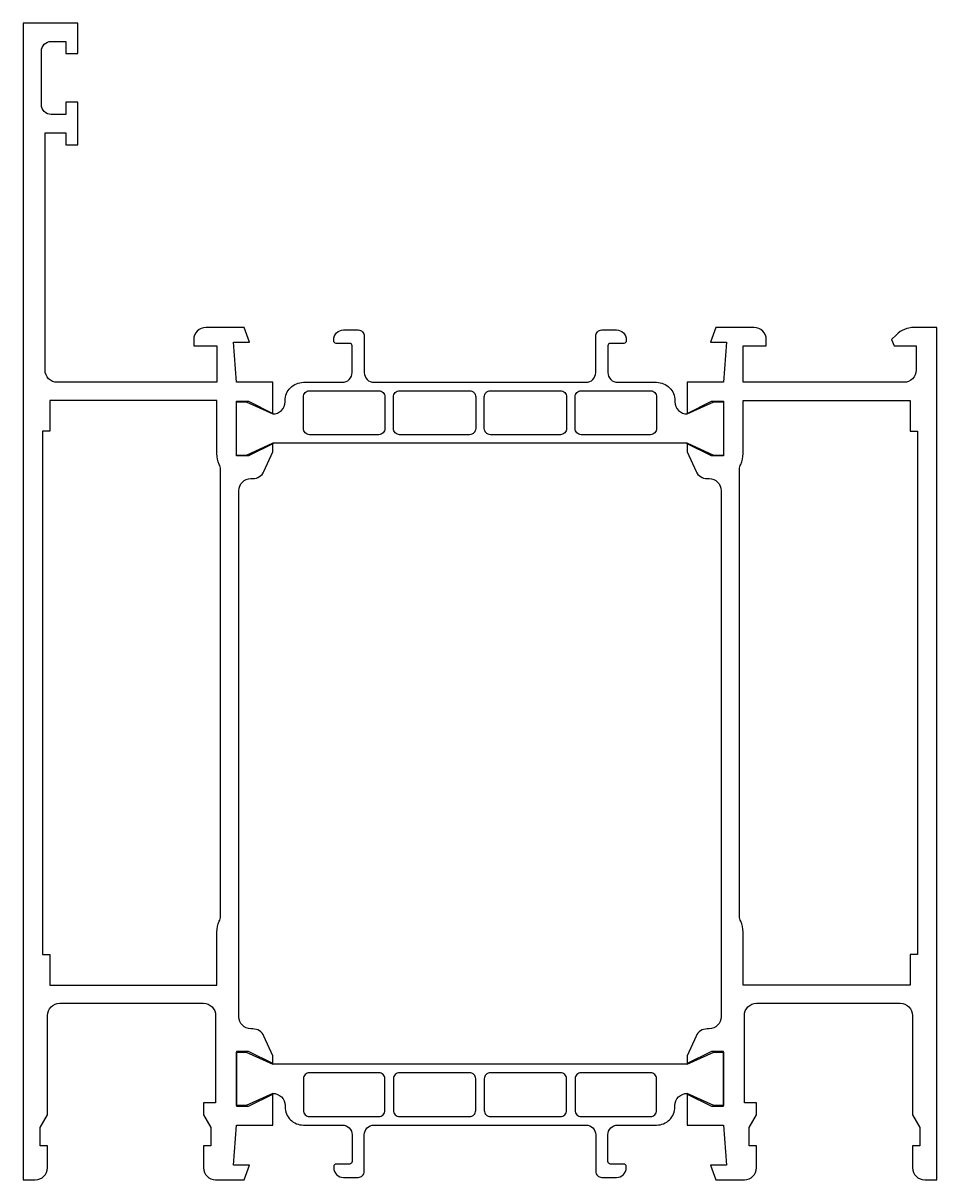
# Model space of a CAD drawing. Header units: millimetres. Extents: x 0 to 75, y 0 to 95.
import ezdxf

# ---------------------------------------------------------------- set-up
doc = ezdxf.new("R2010")
doc.units = ezdxf.units.MM

msp = doc.modelspace()

# ---------------------------------------------------------------- linework, layer by layer
at = {"ltscale": 0.5}
for points in [[(20.5, 59.8), (20.5, 60.5), (18.3, 59.5), (17.5, 59.5), (17.5, 63.9), (18.3, 63.9), (20.5, 62.9), (20.5, 65.5), (17.5, 65.5), (17.279, 68.8), (18.586, 68.8), (18.149, 70), (15, 70, 0.414214), (14, 69), (14, 68.5), (15.9, 68.5), (15.9, 65.5), (2.8, 65.5, -0.414214), (1.8, 66.5), (1.8, 86), (3.5, 86), (3.5, 85), (4.5, 85), (4.5, 88.5), (3.5, 88.5), (3.5, 87.5), (2.3, 87.5, -0.414214), (1.5, 88.3), (1.5, 92.7, -0.414214), (2.3, 93.5), (3.5, 93.5), (3.5, 92.5), (4.5, 92.5), (4.5, 95), (0, 95), (0, 0), (1, 0, 0.414214), (2, 1), (2, 2.8), (1.4, 2.8), (1.4, 4.3), (2, 5.339), (2, 13.5, -0.414214), (3, 14.5), (14.8, 14.5, -0.414214), (15.8, 13.5), (15.8, 6.339), (14.8, 6.339), (14.8, 5.339), (15.4, 4.3), (15.4, 2.8), (14.8, 2.8), (14.8, 1, 0.414214), (15.8, 0), (18.149, 0), (18.586, 1.2), (17.279, 1.2), (17.5, 4.5), (20.5, 4.5), (20.5, 7.1), (18.3, 6.1), (17.5, 6.1), (17.5, 10.5), (18.3, 10.5), (20.5, 9.5), (20.5, 10.2), (19.766, 11.814, 0.294108), (18.856, 12.4), (18.7, 12.4, -0.414214), (17.7, 13.4), (17.7, 56.6, -0.414214), (18.7, 57.6), (18.856, 57.6, 0.294108), (19.766, 58.186), (20.5, 59.8)], [(54.5, 59.8), (55.234, 58.186, 0.294108), (56.144, 57.6), (56.3, 57.6, -0.414214), (57.3, 56.6), (57.3, 13.4, -0.414214), (56.3, 12.4), (56.144, 12.4, 0.294108), (55.234, 11.814), (54.5, 10.2), (54.5, 9.5), (56.7, 10.5), (57.5, 10.5), (57.5, 6.1), (56.7, 6.1), (54.5, 7.1), (54.5, 4.5), (57.5, 4.5), (57.721, 1.2), (56.414, 1.2), (56.851, 0), (59.2, 0, 0.414214), (60.2, 1), (60.2, 2.8), (59.6, 2.8), (59.6, 4.3), (60.2, 5.339), (60.2, 6.339), (59.2, 6.339), (59.2, 13.5, -0.414214), (60.2, 14.5), (72, 14.5, -0.414214), (73, 13.5), (73, 5.339), (73.6, 4.3), (73.6, 2.8), (73, 2.8), (73, 1, 0.414214), (74, 0), (75, 0), (75, 70), (73.104, 70, 0.198912), (71.69, 69.414), (71.288, 69.012), (71.5, 68.5), (73.3, 68.5), (73.3, 66.5, -0.414214), (72.3, 65.5), (59.1, 65.5), (59.1, 68.5), (61, 68.5), (61, 69, 0.414214), (60, 70), (56.851, 70), (56.414, 68.8), (57.721, 68.8), (57.5, 65.5), (54.5, 65.5), (54.5, 62.9), (56.7, 63.9), (57.5, 63.9), (57.5, 59.5), (56.7, 59.5), (54.5, 60.5), (54.5, 59.8)], [(2.2, 16), (15.9, 16), (15.9, 20.35, -0.112281), (16.102, 21.237, 0.112281), (16.2, 21.669), (16.2, 58.331, 0.112281), (16.102, 58.763, -0.112281), (15.9, 59.65), (15.9, 64), (2.2, 64), (2.2, 61.5), (1.6, 61.5), (1.6, 18.5), (2.2, 18.5), (2.2, 16)], [(58.898, 58.763, 0.112281), (59.1, 59.65), (59.1, 64), (72.8, 64), (72.8, 61.5), (73.4, 61.5), (73.4, 18.5), (72.8, 18.5), (72.8, 16), (59.1, 16), (59.1, 20.35, 0.112281), (58.898, 21.237, -0.112281), (58.8, 21.669), (58.8, 58.331, -0.112281), (58.898, 58.763)]]:
    msp.add_lwpolyline(points, format="xyb", close=True, dxfattribs=at)
for points in [[(54.5, 62.9), (54.5, 62.95), (56.5, 63.95), (57.5, 63.95), (57.5, 59.45), (56.5, 59.45), (54.5, 60.45), (54.5, 60.5), (20.5, 60.5), (20.5, 60.45), (18.5, 59.45), (17.5, 59.45), (17.5, 63.95), (18.5, 63.95), (20.5, 62.95), (20.5, 62.9, 0.414214), (21.5, 63.9), (21.5, 64, -0.414214), (23, 65.5), (26.2, 65.5, 0.414214), (27, 66.3), (27, 68.5, 0.414214), (26.8, 68.7), (25.7, 68.7, -0.414214), (25.5, 68.9), (25.5, 69, -0.414214), (26.3, 69.8), (27.5, 69.8, -0.414214), (28, 69.3), (28, 66.3, 0.414214), (28.8, 65.5), (46.2, 65.5, 0.414214), (47, 66.3), (47, 69.3, -0.414214), (47.5, 69.8), (48.7, 69.8, -0.414214), (49.5, 69), (49.5, 68.9, -0.414214), (49.3, 68.7), (48.2, 68.7, 0.414214), (48, 68.5), (48, 66.3, 0.414214), (48.8, 65.5), (52, 65.5, -0.414214), (53.5, 64), (53.5, 63.9, 0.414214), (54.5, 62.9)], [(23, 61.7), (23, 64.3, -0.414214), (23.5, 64.8), (29.2, 64.8, -0.414214), (29.7, 64.3), (29.7, 61.7, -0.414214), (29.2, 61.2), (23.5, 61.2, -0.414214), (23, 61.7)], [(30.4, 61.7), (30.4, 64.3, -0.414214), (30.9, 64.8), (36.65, 64.8, -0.414214), (37.15, 64.3), (37.15, 61.7, -0.414214), (36.65, 61.2), (30.9, 61.2, -0.414214), (30.4, 61.7)], [(44.6, 61.7, -0.414214), (44.1, 61.2), (38.35, 61.2, -0.414214), (37.85, 61.7), (37.85, 64.3, -0.414214), (38.35, 64.8), (44.1, 64.8, -0.414214), (44.6, 64.3), (44.6, 61.7)], [(45.3, 61.7), (45.3, 64.3, -0.414214), (45.8, 64.8), (51.5, 64.8, -0.414214), (52, 64.3), (52, 61.7, -0.414214), (51.5, 61.2), (45.8, 61.2, -0.414214), (45.3, 61.7)], [(54.5, 7.1), (54.5, 7.05), (56.5, 6.05), (57.5, 6.05), (57.5, 10.55), (56.5, 10.55), (54.5, 9.55), (54.5, 9.5), (20.5, 9.5), (20.5, 9.55), (18.5, 10.55), (17.5, 10.55), (17.5, 6.05), (18.5, 6.05), (20.5, 7.05), (20.5, 7.1, -0.414214), (21.5, 6.1), (21.5, 6, 0.414214), (23, 4.5), (26.2, 4.5, -0.414214), (27, 3.7), (27, 1.5, -0.414214), (26.8, 1.3), (25.7, 1.3, 0.414214), (25.5, 1.1), (25.5, 1, 0.414214), (26.3, 0.2), (27.5, 0.2, 0.414214), (28, 0.7), (28, 3.7, -0.414214), (28.8, 4.5), (46.2, 4.5, -0.414214), (47, 3.7), (47, 0.7, 0.414214), (47.5, 0.2), (48.7, 0.2, 0.414214), (49.5, 1), (49.5, 1.1, 0.414214), (49.3, 1.3), (48.2, 1.3, -0.414214), (48, 1.5), (48, 3.7, -0.414214), (48.8, 4.5), (52, 4.5, 0.414214), (53.5, 6), (53.5, 6.1, -0.414214), (54.5, 7.1)], [(23, 8.3), (23, 5.7, 0.414214), (23.5, 5.2), (29.2, 5.2, 0.414214), (29.7, 5.7), (29.7, 8.3, 0.414214), (29.2, 8.8), (23.5, 8.8, 0.414214), (23, 8.3)], [(30.4, 8.3), (30.4, 5.7, 0.414214), (30.9, 5.2), (36.65, 5.2, 0.414214), (37.15, 5.7), (37.15, 8.3, 0.414214), (36.65, 8.8), (30.9, 8.8, 0.414214), (30.4, 8.3)], [(44.6, 8.3, 0.414214), (44.1, 8.8), (38.35, 8.8, 0.414214), (37.85, 8.3), (37.85, 5.7, 0.414214), (38.35, 5.2), (44.1, 5.2, 0.414214), (44.6, 5.7), (44.6, 8.3)], [(45.3, 8.3), (45.3, 5.7, 0.414214), (45.8, 5.2), (51.5, 5.2, 0.414214), (52, 5.7), (52, 8.3, 0.414214), (51.5, 8.8), (45.8, 8.8, 0.414214), (45.3, 8.3)]]:
    msp.add_lwpolyline(points, format="xyb", close=True)

doc.saveas('drawing.dxf')
